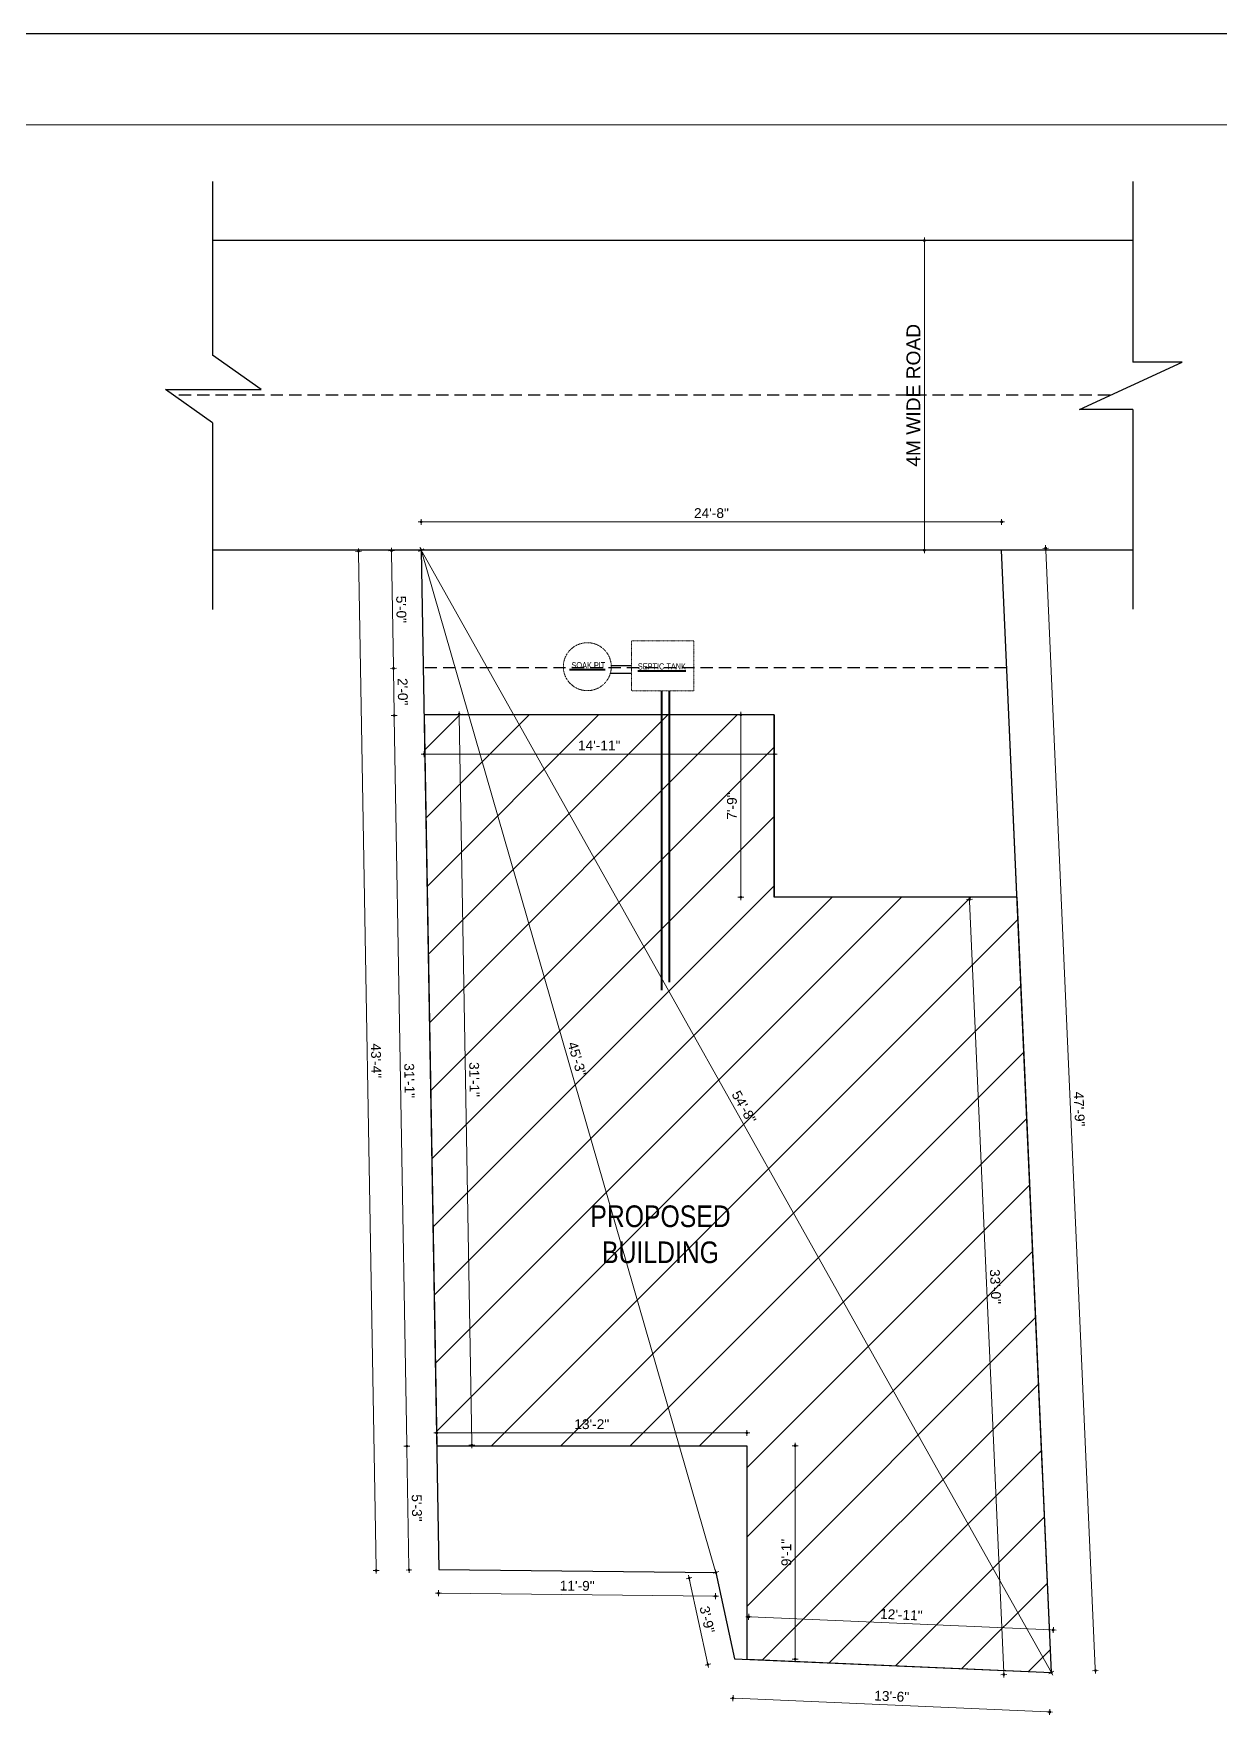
# Model space of a CAD drawing. Header units: inches. Extents: x -4763 to -1586, y -14268 to -12020.
# Drawn here: x -2862 to -2257, y -12884 to -12020 of the extents above; entities that cross this region are included whole.
import ezdxf
from ezdxf.enums import TextEntityAlignment as Align

# ---------------------------------------------------------------- set-up
doc = ezdxf.new("R2010")
doc.units = ezdxf.units.IN
doc.header["$LTSCALE"] = 0.5
doc.header["$MEASUREMENT"] = 0
doc.header["$PDMODE"] = 66
doc.linetypes.add('HIDDEN', pattern=[0.375, 0.25, -0.125])
for name, color, linetype, lineweight in [('dotted', 131, 'HIDDEN', 13), ('ELE1', 3, 'Continuous', 9), ('hatch', 9, 'Continuous', 0), ('TEXT', 220, 'Continuous', 9), ('Toilet', 7, 'Continuous', 25), ('wall', 20, 'Continuous', 40)]:
    doc.layers.add(name, color=color, linetype=linetype, lineweight=lineweight)
doc.styles.add('ordinary', font='ARIALN.TTF')
doc.styles.get("Standard").update_dxf_attribs({"font": 'arial.ttf'})
doc.dimstyles.new('S8', dxfattribs={"dimtxt": 5, "dimasz": 1, "dimexe": 6, "dimexo": 18, "dimgap": 1.9375, "dimtad": 1, "dimdec": 0, "dimzin": 3, "dimdsep": 46, "dimlunit": 4, "dimtxsty": 'Standard', "dimblk": 'dot 2', "dimcen": 12, "dimse1": 1, "dimse2": 1, "dimclrd": 1, "dimclre": 1, "dimclrt": 256, "dimadec": 0, "dimazin": 0, "dimtfac": 0.75, "dimtdec": 0, "dimtix": 1, "dimtmove": 1, "dimatfit": 3, "dimldrblk": 'DOT', "dimfxl": 1, "dimtolj": 1, "dimtzin": 0, "dimlwd": 9, "dimlwe": 9, "dimarcsym": 0})

# ---------------------------------------------------------------- blocks, each defined once
blk = doc.blocks.new('_Dot')
at = {"color": 0, "linetype": 'ByBlock', "lineweight": -2}
blk.add_line((-0.5, 0), (-1, 0), dxfattribs=at)
at = {"color": 0, "linetype": 'ByBlock', "const_width": 0.5}
blk.add_lwpolyline([(-0.25, 0, 1), (0.25, 0, 1)], format="xyb", close=True, dxfattribs=at)
blk = doc.blocks.new('dot1')
at = {"layer": 'hatch'}
h = blk.add_hatch(color=256, dxfattribs=at)
edge = h.paths.add_edge_path()
edge.add_arc((0, 0), 1, 0, 360)
for p, q in [((3, 0), (-3, 0)), ((0, 3), (0, -3))]:
    blk.add_line(p, q, dxfattribs=at)
blk.add_circle((0, 0), 1, dxfattribs=at)
blk = doc.blocks.new('dot 2')
at = {"layer": 'hatch', "xscale": 0.5, "yscale": 0.5, "zscale": 0.5}
blk.add_blockref('dot1', (0, 0), dxfattribs=at)
blk = doc.blocks.new('*D1600')
at = {"layer": 'Defpoints', "color": 0, "transparency": 16777216}
for p in [(-2484.3, -12367.37), (-2501.4, -12460.37), (-2484.3, -12460.37)]:
    blk.add_point(p, dxfattribs=at)
at = {"layer": 'Toilet', "color": 1, "lineweight": 9, "transparency": 16777216}
blk.add_line((-2501.4, -12368.37), (-2501.4, -12459.37), dxfattribs=at)
for p, rotation in [((-2501.4, -12367.37), 90), ((-2501.4, -12460.37), 270)]:
    blk.add_blockref('dot 2', p, dxfattribs=dict(at, rotation=rotation))
at = {"layer": 'Toilet', "transparency": 16777216, "insert": (-2505.89, -12413.87), "char_height": 5, "attachment_point": 5, "rotation": 90}
blk.add_mtext('\\A1;7\'-9"', dxfattribs=at)
blk = doc.blocks.new('*D1601')
at = {"layer": 'Defpoints', "color": 0, "transparency": 16777216}
for p in [(-2662.91, -12367.37), (-2656.47, -12740.11), (-2638.54, -12739.8)]:
    blk.add_point(p, dxfattribs=at)
at = {"layer": 'Toilet', "color": 1, "lineweight": 9, "transparency": 16777216}
blk.add_line((-2644.96, -12368.06), (-2638.56, -12738.8), dxfattribs=at)
for p, rotation in [((-2644.98, -12367.06), 90.98917906511038), ((-2638.54, -12739.8), 270.9891790651104)]:
    blk.add_blockref('dot 2', p, dxfattribs=dict(at, rotation=rotation))
at = {"layer": 'Toilet', "transparency": 16777216, "insert": (-2637.27, -12553.35), "char_height": 5, "attachment_point": 5, "rotation": 270.98918}
blk.add_mtext('\\A1;31\'-1"', dxfattribs=at)
blk = doc.blocks.new('*D1603')
at = {"layer": 'Defpoints', "color": 0, "transparency": 16777216}
for p in [(-2498.3, -12740.11), (-2498.3, -12849.07), (-2473.66, -12849.07)]:
    blk.add_point(p, dxfattribs=at)
at = {"layer": 'Toilet', "color": 1, "lineweight": 9, "transparency": 16777216}
blk.add_line((-2473.66, -12741.11), (-2473.66, -12848.07), dxfattribs=at)
for p, rotation in [((-2473.66, -12740.11), 90), ((-2473.66, -12849.07), 270)]:
    blk.add_blockref('dot 2', p, dxfattribs=dict(at, rotation=rotation))
at = {"layer": 'Toilet', "transparency": 16777216, "insert": (-2478.15, -12794.59), "char_height": 5, "attachment_point": 5, "rotation": 90}
blk.add_mtext('\\A1;9\'-1"', dxfattribs=at)
blk = doc.blocks.new('*D1604')
at = {"layer": 'Defpoints', "color": 0, "transparency": 16777216}
for p in [(-2342.06, -12834.14), (-2498.3, -12849.07), (-2343, -12855.8)]:
    blk.add_point(p, dxfattribs=at)
at = {"layer": 'Toilet', "color": 1, "lineweight": 9, "transparency": 16777216}
blk.add_line((-2496.36, -12827.44), (-2343.06, -12834.09), dxfattribs=at)
for p, rotation in [((-2497.36, -12827.4), 177.5160448331278), ((-2342.06, -12834.14), 357.5160448331278)]:
    blk.add_blockref('dot 2', p, dxfattribs=dict(at, rotation=rotation))
at = {"layer": 'Toilet', "transparency": 16777216, "insert": (-2419.52, -12826.33), "char_height": 5, "attachment_point": 5, "rotation": 357.51604}
blk.add_mtext('\\A1;12\'-11"', dxfattribs=at)
blk = doc.blocks.new('*D1605')
at = {"layer": 'Defpoints', "color": 0, "transparency": 16777216}
for p in [(-2360.52, -12460.37), (-2384.78, -12461.44), (-2343, -12855.8)]:
    blk.add_point(p, dxfattribs=at)
at = {"layer": 'Toilet', "color": 1, "lineweight": 9, "transparency": 16777216}
blk.add_line((-2367.3, -12855.88), (-2384.73, -12462.44), dxfattribs=at)
for p, rotation in [((-2384.78, -12461.44), 92.53635972208973), ((-2367.26, -12856.88), 272.5363597220897)]:
    blk.add_blockref('dot 2', p, dxfattribs=dict(at, rotation=rotation))
at = {"layer": 'Toilet', "transparency": 16777216, "insert": (-2371.53, -12658.96), "char_height": 5, "attachment_point": 5, "rotation": 272.53636}
blk.add_mtext('\\A1;33\'-0"', dxfattribs=at)
blk = doc.blocks.new('*D1593')
at = {"layer": 'Defpoints', "color": 0, "transparency": 16777216}
for p in [(-2368.36, -12268.97), (-2664.36, -12283.37), (-2368.36, -12283.37)]:
    blk.add_point(p, dxfattribs=at)
at = {"layer": 'Toilet', "color": 1, "lineweight": 9, "transparency": 16777216}
blk.add_line((-2663.36, -12268.97), (-2369.36, -12268.97), dxfattribs=at)
at = {"layer": 'Toilet', "color": 1, "lineweight": 9, "transparency": 16777216, "rotation": 180}
blk.add_blockref('dot 2', (-2664.36, -12268.97), dxfattribs=at)
at = {"layer": 'Toilet', "color": 1, "lineweight": 9, "transparency": 16777216}
blk.add_blockref('dot 2', (-2368.36, -12268.97), dxfattribs=at)
at = {"layer": 'Toilet', "transparency": 16777216, "insert": (-2516.36, -12264.48), "char_height": 5, "attachment_point": 5}
blk.add_mtext('\\A1;24\'-8"', dxfattribs=at)
blk = doc.blocks.new('*D1594')
at = {"layer": 'Defpoints', "color": 0, "transparency": 16777216}
for p in [(-2504.51, -12848.8), (-2343, -12855.8), (-2343.88, -12875.95)]:
    blk.add_point(p, dxfattribs=at)
at = {"layer": 'Toilet', "color": 1, "lineweight": 9, "transparency": 16777216}
blk.add_line((-2504.38, -12868.98), (-2344.87, -12875.9), dxfattribs=at)
for p, rotation in [((-2505.38, -12868.94), 177.5160448331334), ((-2343.88, -12875.95), 357.5160448331334)]:
    blk.add_blockref('dot 2', p, dxfattribs=dict(at, rotation=rotation))
at = {"layer": 'Toilet', "transparency": 16777216, "insert": (-2424.43, -12867.96), "char_height": 5, "attachment_point": 5, "rotation": 357.51604}
blk.add_mtext('\\A1;13\'-6"', dxfattribs=at)
blk = doc.blocks.new('*D1607')
at = {"layer": 'Defpoints', "color": 0, "transparency": 16777216}
for p in [(-2696.35, -12283.92), (-2664.36, -12283.37), (-2655.38, -12803.25)]:
    blk.add_point(p, dxfattribs=at)
at = {"layer": 'Toilet', "color": 1, "lineweight": 9, "transparency": 16777216}
blk.add_line((-2687.39, -12802.81), (-2696.33, -12284.92), dxfattribs=at)
for p, rotation in [((-2696.35, -12283.92), 90.98917906511004), ((-2687.38, -12803.8), 270.98917906511)]:
    blk.add_blockref('dot 2', p, dxfattribs=dict(at, rotation=rotation))
at = {"layer": 'Toilet', "transparency": 16777216, "insert": (-2687.37, -12543.78), "char_height": 5, "attachment_point": 5, "rotation": 270.98918}
blk.add_mtext('\\A1;43\'-4"', dxfattribs=at)
blk = doc.blocks.new('*D1595')
at = {"layer": 'Defpoints', "color": 0, "transparency": 16777216}
for p in [(-2664.36, -12283.37), (-2343, -12855.8), (-2343, -12855.8)]:
    blk.add_point(p, dxfattribs=at)
at = {"layer": 'Toilet', "color": 1, "lineweight": 9, "transparency": 16777216}
blk.add_line((-2663.87, -12284.24), (-2343.49, -12854.93), dxfattribs=at)
for p, rotation in [((-2664.36, -12283.37), 119.3091023736741), ((-2343, -12855.8), 299.3091023736741)]:
    blk.add_blockref('dot 2', p, dxfattribs=dict(at, rotation=rotation))
at = {"layer": 'Toilet', "transparency": 16777216, "insert": (-2499.76, -12567.39), "char_height": 5, "attachment_point": 5, "rotation": 299.3091}
blk.add_mtext('\\A1;54\'-8"', dxfattribs=at)
blk = doc.blocks.new('*D1602')
at = {"layer": 'Defpoints', "color": 0, "transparency": 16777216}
for p in [(-2301.47, -12125.37), (-2407.78, -12283.37), (-2301.47, -12283.37)]:
    blk.add_point(p, dxfattribs=at)
at = {"layer": 'Toilet', "color": 1, "lineweight": 9, "transparency": 16777216}
blk.add_line((-2407.78, -12126.37), (-2407.78, -12282.37), dxfattribs=at)
for p, rotation in [((-2407.78, -12125.37), 90), ((-2407.78, -12283.37), 270)]:
    blk.add_blockref('dot 2', p, dxfattribs=dict(at, rotation=rotation))
at = {"layer": 'Toilet', "transparency": 16777216, "insert": (-2413.33, -12204.37), "char_height": 7, "attachment_point": 5, "rotation": 90}
blk.add_mtext('\\A1;4M WIDE ROAD', dxfattribs=at)
blk = doc.blocks.new('*D1591')
at = {"layer": 'Defpoints', "color": 0, "transparency": 16777216}
for p in [(-2679.55, -12283.63), (-2664.36, -12283.37), (-2663.32, -12343.37)]:
    blk.add_point(p, dxfattribs=at)
at = {"layer": 'Toilet', "color": 1, "lineweight": 9, "transparency": 16777216}
blk.add_line((-2678.53, -12342.63), (-2679.53, -12284.63), dxfattribs=at)
for p, rotation in [((-2679.55, -12283.63), 90.9891790651104), ((-2678.51, -12343.63), 270.9891790651104)]:
    blk.add_blockref('dot 2', p, dxfattribs=dict(at, rotation=rotation))
at = {"layer": 'Toilet', "transparency": 16777216, "insert": (-2674.54, -12313.55), "char_height": 5, "attachment_point": 5, "rotation": 270.98918}
blk.add_mtext('\\A1;5\'-0"', dxfattribs=at)
blk = doc.blocks.new('*D1597')
at = {"layer": 'Defpoints', "color": 0, "transparency": 16777216}
for p in [(-2655.38, -12803.25), (-2514.1, -12804.74), (-2514.22, -12816.84)]:
    blk.add_point(p, dxfattribs=at)
at = {"layer": 'Toilet', "color": 1, "lineweight": 9, "transparency": 16777216}
blk.add_line((-2654.51, -12815.35), (-2515.22, -12816.83), dxfattribs=at)
for p, rotation in [((-2655.51, -12815.34), 179.3952718659582), ((-2514.22, -12816.84), 359.3952718659582)]:
    blk.add_blockref('dot 2', p, dxfattribs=dict(at, rotation=rotation))
at = {"layer": 'Toilet', "transparency": 16777216, "insert": (-2584.82, -12811.6), "char_height": 5, "attachment_point": 5, "rotation": 359.39527}
blk.add_mtext('\\A1;11\'-9"', dxfattribs=at)
blk = doc.blocks.new('*D1598')
at = {"layer": 'Defpoints', "color": 0, "transparency": 16777216}
for p in [(-2514.1, -12804.74), (-2504.51, -12848.8), (-2518.16, -12851.77)]:
    blk.add_point(p, dxfattribs=at)
at = {"layer": 'Toilet', "color": 1, "lineweight": 9, "transparency": 16777216}
blk.add_line((-2527.53, -12808.69), (-2518.37, -12850.79), dxfattribs=at)
for p, rotation in [((-2527.74, -12807.71), 102.2774068080992), ((-2518.16, -12851.77), 282.2774068080992)]:
    blk.add_blockref('dot 2', p, dxfattribs=dict(at, rotation=rotation))
at = {"layer": 'Toilet', "transparency": 16777216, "insert": (-2518.56, -12828.79), "char_height": 5, "attachment_point": 5, "rotation": 282.27741}
blk.add_mtext('\\A1;3\'-9"', dxfattribs=at)
blk = doc.blocks.new('*D1588')
at = {"layer": 'Defpoints', "color": 0, "transparency": 16777216}
for p in [(-2662.91, -12367.37), (-2671.66, -12740.37), (-2656.47, -12740.11)]:
    blk.add_point(p, dxfattribs=at)
at = {"layer": 'Toilet', "color": 1, "lineweight": 9, "transparency": 16777216}
blk.add_line((-2678.08, -12368.63), (-2671.68, -12739.37), dxfattribs=at)
for p, rotation in [((-2678.1, -12367.63), 90.98917906508001), ((-2671.66, -12740.37), 270.98917906508)]:
    blk.add_blockref('dot 2', p, dxfattribs=dict(at, rotation=rotation))
at = {"layer": 'Toilet', "transparency": 16777216, "insert": (-2670.39, -12553.92), "char_height": 5, "attachment_point": 5, "rotation": 270.98918}
blk.add_mtext('\\A1;31\'-1"', dxfattribs=at)
blk = doc.blocks.new('*D1589')
at = {"layer": 'Defpoints', "color": 0, "transparency": 16777216}
for p in [(-2663.32, -12343.37), (-2678.1, -12367.63), (-2662.91, -12367.37)]:
    blk.add_point(p, dxfattribs=at)
at = {"layer": 'Toilet', "color": 1, "lineweight": 9, "transparency": 16777216}
blk.add_line((-2678.49, -12344.63), (-2678.11, -12366.63), dxfattribs=at)
for p, rotation in [((-2678.51, -12343.63), 90.98917906508001), ((-2678.1, -12367.63), 270.98917906508)]:
    blk.add_blockref('dot 2', p, dxfattribs=dict(at, rotation=rotation))
at = {"layer": 'Toilet', "transparency": 16777216, "insert": (-2673.81, -12355.55), "char_height": 5, "attachment_point": 5, "rotation": 270.98918}
blk.add_mtext('\\A1;2\'-0"', dxfattribs=at)
blk = doc.blocks.new('*D1590')
at = {"layer": 'Defpoints', "color": 0, "transparency": 16777216}
for p in [(-2664.36, -12283.37), (-2664.36, -12283.37), (-2514.1, -12804.74)]:
    blk.add_point(p, dxfattribs=at)
at = {"layer": 'Toilet', "color": 1, "lineweight": 9, "transparency": 16777216}
blk.add_line((-2514.37, -12803.78), (-2664.08, -12284.33), dxfattribs=at)
for p, rotation in [((-2664.36, -12283.37), 106.0770775033081), ((-2514.1, -12804.74), 286.0770775033081)]:
    blk.add_blockref('dot 2', p, dxfattribs=dict(at, rotation=rotation))
at = {"layer": 'Toilet', "transparency": 16777216, "insert": (-2584.91, -12542.81), "char_height": 5, "attachment_point": 5, "rotation": 286.07708}
blk.add_mtext('\\A1;45\'-3"', dxfattribs=at)
blk = doc.blocks.new('*D1596')
at = {"layer": 'Defpoints', "color": 0, "transparency": 16777216}
for p in [(-2656.47, -12740.11), (-2670.57, -12803.51), (-2655.38, -12803.25)]:
    blk.add_point(p, dxfattribs=at)
at = {"layer": 'Toilet', "color": 1, "lineweight": 9, "transparency": 16777216}
blk.add_line((-2671.64, -12741.37), (-2670.59, -12802.51), dxfattribs=at)
for p, rotation in [((-2671.66, -12740.37), 90.98917906508001), ((-2670.57, -12803.51), 270.98917906508)]:
    blk.add_blockref('dot 2', p, dxfattribs=dict(at, rotation=rotation))
at = {"layer": 'Toilet', "transparency": 16777216, "insert": (-2666.62, -12771.87), "char_height": 5, "attachment_point": 5, "rotation": 270.98918}
blk.add_mtext('\\A1;5\'-3"', dxfattribs=at)

msp = doc.modelspace()

# ---------------------------------------------------------------- hatches: boundary and pattern name
at = {"layer": 'Toilet'}
h = msp.add_hatch(dxfattribs=at)
h.set_pattern_fill('ANSI31', color=256, scale=200, style=0)
h.set_pattern_definition([(45, (-10747.993, 0), (-17.67767, 17.67767), [])])
h.paths.add_polyline_path([(-2360.52, -12460.37), (-2484.3, -12460.37), (-2484.3, -12367.37), (-2662.91, -12367.37), (-2656.47, -12740.11), (-2498.3, -12740.11), (-2498.3, -12849.07), (-2343, -12855.8)])
h.paths.add_polyline_path([(-2585.91, -12388.17), (-2561.73, -12388.17), (-2561.73, -12377.87), (-2585.91, -12377.87)], flags=24)
h.paths.add_polyline_path([(-2500.71, -12422.07), (-2500.71, -12405.66), (-2511.01, -12405.66), (-2511.01, -12422.07)], flags=24)
h.paths.add_polyline_path([(-2642.63, -12543.31), (-2642.28, -12563.6), (-2631.97, -12563.42), (-2632.32, -12543.13)], flags=24)
h.paths.add_polyline_path([(-2587.75, -12734.31), (-2567.46, -12734.31), (-2567.46, -12724.01), (-2587.75, -12724.01)], flags=24)
h.paths.add_polyline_path([(-2472.96, -12806.2), (-2472.96, -12789.79), (-2483.27, -12789.79), (-2483.27, -12806.2)], flags=24)
h.paths.add_polyline_path([(-2432.04, -12831.02), (-2407.88, -12832.07), (-2407.44, -12821.77), (-2431.59, -12820.72)], flags=24)
h.paths.add_polyline_path([(-2377.16, -12649.07), (-2376.26, -12669.34), (-2365.97, -12668.89), (-2366.87, -12648.61)], flags=24)
h.paths.add_polyline_path([(-2509.25, -12561.09), (-2499.31, -12578.79), (-2490.33, -12573.75), (-2500.26, -12556.05)], flags=24)
h.paths.add_polyline_path([(-2592.67, -12534.61), (-2587.05, -12554.11), (-2577.15, -12551.26), (-2582.77, -12531.76)], flags=24)
h.paths.add_polyline_path([(-2581.01, -12652.95), (-2503.92, -12652.95), (-2503.92, -12611.43), (-2581.01, -12611.43)], flags=24)

# ---------------------------------------------------------------- linework, layer by layer
at = {"layer": 'Defpoints'}
msp.add_lwpolyline([(-1585.57, -12020.02), (-4763.17, -12020.02), (-4763.17, -14267.99), (-1585.57, -14267.99)], close=True, dxfattribs=at)
at = {"layer": 'dotted'}
msp.add_lwpolyline([(-2525.37, -12329.55), (-2525.37, -12355.05), (-2557.17, -12355.05), (-2557.17, -12329.55)], close=True, dxfattribs=at)
msp.add_circle((-2579.65, -12342.78), 12.23, dxfattribs=at)
at = {"layer": 'ELE1'}
msp.add_lwpolyline([(-4716.85, -12066.33), (-1631.89, -12066.33), (-1631.89, -14221.67), (-4716.85, -14221.67)], close=True, dxfattribs=at)
msp.add_lwpolyline([(-4716.85, -12066.33), (-1631.89, -12066.33), (-1631.89, -14221.67), (-4716.85, -14221.67)], close=True, dxfattribs=at)
at = {"layer": 'Toilet'}
for p, q in [((-2770.86, -12095.37), (-2770.86, -12183.94)), ((-2301.47, -12095.37), (-2301.47, -12187.43)), ((-2301.47, -12125.37), (-2770.86, -12125.37)), ((-2745.98, -12201.33), (-2770.86, -12183.94)), ((-2328.58, -12211.55), (-2276.27, -12187.43)), ((-2276.27, -12187.43), (-2301.47, -12187.43)), ((-2770.86, -12218.36), (-2794.8, -12201.33)), ((-2794.8, -12201.33), (-2745.98, -12201.33)), ((-2770.86, -12218.36), (-2770.86, -12313.63)), ((-2301.47, -12211.55), (-2328.58, -12211.55)), ((-2301.47, -12211.55), (-2301.47, -12313.37)), ((-2301.47, -12283.37), (-2770.86, -12283.37)), ((-2664.36, -12283.37), (-2655.38, -12803.25)), ((-2343, -12855.8), (-2368.36, -12283.37)), ((-2557.17, -12346.3), (-2567.94, -12346.3)), ((-2557.17, -12342.3), (-2567.43, -12342.3)), ((-2484.3, -12367.37), (-2662.91, -12367.37)), ((-2484.3, -12367.37), (-2662.91, -12367.37)), ((-2662.91, -12367.37), (-2656.47, -12740.11)), ((-2484.3, -12367.37), (-2484.3, -12460.37)), ((-2347.53, -12753.51), (-2364.64, -12367.37)), ((-2498.3, -12746.97), (-2498.3, -12849.07)), ((-2504.51, -12848.8), (-2343, -12855.8))]:
    msp.add_line(p, q, dxfattribs=at)
at = {"layer": 'Toilet', "linetype": 'HIDDEN', "ltscale": 50}
for p, q in [((-2312.99, -12204.37), (-2790.53, -12204.37)), ((-2365.7, -12343.37), (-2663.32, -12343.37))]:
    msp.add_line(p, q, dxfattribs=at)
at = {"layer": 'Toilet', "color": 3}
msp.add_lwpolyline([(-2368.36, -12283.37), (-2664.36, -12283.37), (-2655.38, -12803.25), (-2514.1, -12804.74), (-2504.51, -12848.8), (-2343, -12855.8)], close=True, dxfattribs=at)
at = {"layer": 'Toilet'}
msp.add_lwpolyline([(-2360.52, -12460.37), (-2484.3, -12460.37), (-2484.3, -12367.37), (-2662.91, -12367.37), (-2656.47, -12740.11), (-2498.3, -12740.11), (-2498.3, -12849.07), (-2343, -12855.8)], close=True, dxfattribs=at)
at = {"layer": 'wall'}
for p, q in [((-2541.84, -12355.05), (-2541.84, -12507.72)), ((-2537.84, -12355.05), (-2537.84, -12503.72))]:
    msp.add_line(p, q, dxfattribs=at)

# ---------------------------------------------------------------- texts
at = {"layer": 'TEXT', "insert": (-2542.33, -12647.14), "char_height": 11.025, "attachment_point": 8, "rotation": 359.99961, "style": 'ordinary'}
msp.add_mtext_dynamic_manual_height_columns('PROPOSED BUILDING', width=101.5687, gutter_width=1720.72, heights=[0], dxfattribs=at)
at = {"layer": 'wall', "style": 'ordinary'}
for s, p in [('%%U SOAK PIT', (-2579.63, -12342.04)), ('%%USEPTIC TANK', (-2541.62, -12342.63))]:
    msp.add_text(s, height=3.1372, dxfattribs=at).set_placement(p, align=Align.MIDDLE_CENTER)

# ---------------------------------------------------------------- dimensions: what is measured, and where the dimension line sits
at = {"layer": 'Toilet'}
dim = msp.add_linear_dim(base=(-2407.78, -12283.37), p1=(-2301.47, -12125.37), p2=(-2301.47, -12283.37), angle=90, text='4M WIDE ROAD', dimstyle='S8', override={"dimtxt": 7, "dimfxl": 2, "dimfxlon": 1, "dimarcsym": 1}, dxfattribs=at)
dim.commit()
dim.dimension.update_dxf_attribs({"geometry": '*D1602', "text_midpoint": (-2413.33, -12204.37)})
for p1, p2, distance, picture, middle in [((-2664.36, -12283.37), (-2368.36, -12283.37), 14.4, '*D1593', (-2516.36, -12264.48)), ((-2655.38, -12803.25), (-2664.36, -12283.37), 32, '*D1607', (-2687.37, -12543.78)), ((-2663.32, -12343.37), (-2664.36, -12283.37), 15.19, '*D1591', (-2674.54, -12313.55)), ((-2514.1, -12804.74), (-2664.36, -12283.37), 0, '*D1590', (-2584.91, -12542.81)), ((-2664.36, -12283.37), (-2343, -12855.8), 0, '*D1595', (-2499.76, -12567.39)), ((-2662.91, -12367.37), (-2656.47, -12740.11), 17.94, '*D1601', (-2637.27, -12553.35)), ((-2484.3, -12367.37), (-2484.3, -12460.37), -17.1, '*D1600', (-2505.89, -12413.87)), ((-2343, -12855.8), (-2360.52, -12460.37), 24.28, '*D1605', (-2371.53, -12658.96)), ((-2498.3, -12740.11), (-2498.3, -12849.07), 24.64, '*D1603', (-2478.15, -12794.59)), ((-2655.38, -12803.25), (-2514.1, -12804.74), -12.09, '*D1597', (-2584.82, -12811.6)), ((-2514.1, -12804.74), (-2504.51, -12848.8), -13.97, '*D1598', (-2518.56, -12828.79)), ((-2498.3, -12849.07), (-2343, -12855.8), 21.69, '*D1604', (-2419.52, -12826.33)), ((-2504.51, -12848.8), (-2343, -12855.8), -20.16, '*D1594', (-2424.43, -12867.96))]:
    dim = msp.add_aligned_dim(p1=p1, p2=p2, distance=distance, dimstyle='S8', override={"dimfxl": 2, "dimfxlon": 1, "dimarcsym": 1}, dxfattribs=at)
    dim.commit()
    dim.dimension.update_dxf_attribs({"geometry": picture, "text_midpoint": middle})
for p1, p2, distance in [((-2368.36, -12283.37), (-2343, -12855.8), 22.46), ((-2662.91, -12367.37), (-2484.3, -12367.37), -20.02), ((-2656.47, -12740.11), (-2498.3, -12740.11), 6.49)]:
    msp.add_aligned_dim(p1=p1, p2=p2, distance=distance, dimstyle='S8', override={"dimfxl": 2, "dimfxlon": 1, "dimarcsym": 1}, dxfattribs=at).render()
for base, p1, p2, picture, middle in [((-2678.1, -12367.63), (-2663.32, -12343.37), (-2662.91, -12367.37), '*D1589', (-2673.81, -12355.55)), ((-2671.66, -12740.37), (-2662.91, -12367.37), (-2656.47, -12740.11), '*D1588', (-2670.39, -12553.92)), ((-2670.57, -12803.51), (-2656.47, -12740.11), (-2655.38, -12803.25), '*D1596', (-2666.62, -12771.87))]:
    dim = msp.add_linear_dim(base=base, p1=p1, p2=p2, angle=270.98918, dimstyle='S8', override={"dimfxl": 2, "dimfxlon": 1, "dimarcsym": 1}, dxfattribs=at)
    dim.commit()
    dim.dimension.update_dxf_attribs({"geometry": picture, "text_midpoint": middle})

doc.saveas('drawing.dxf')
